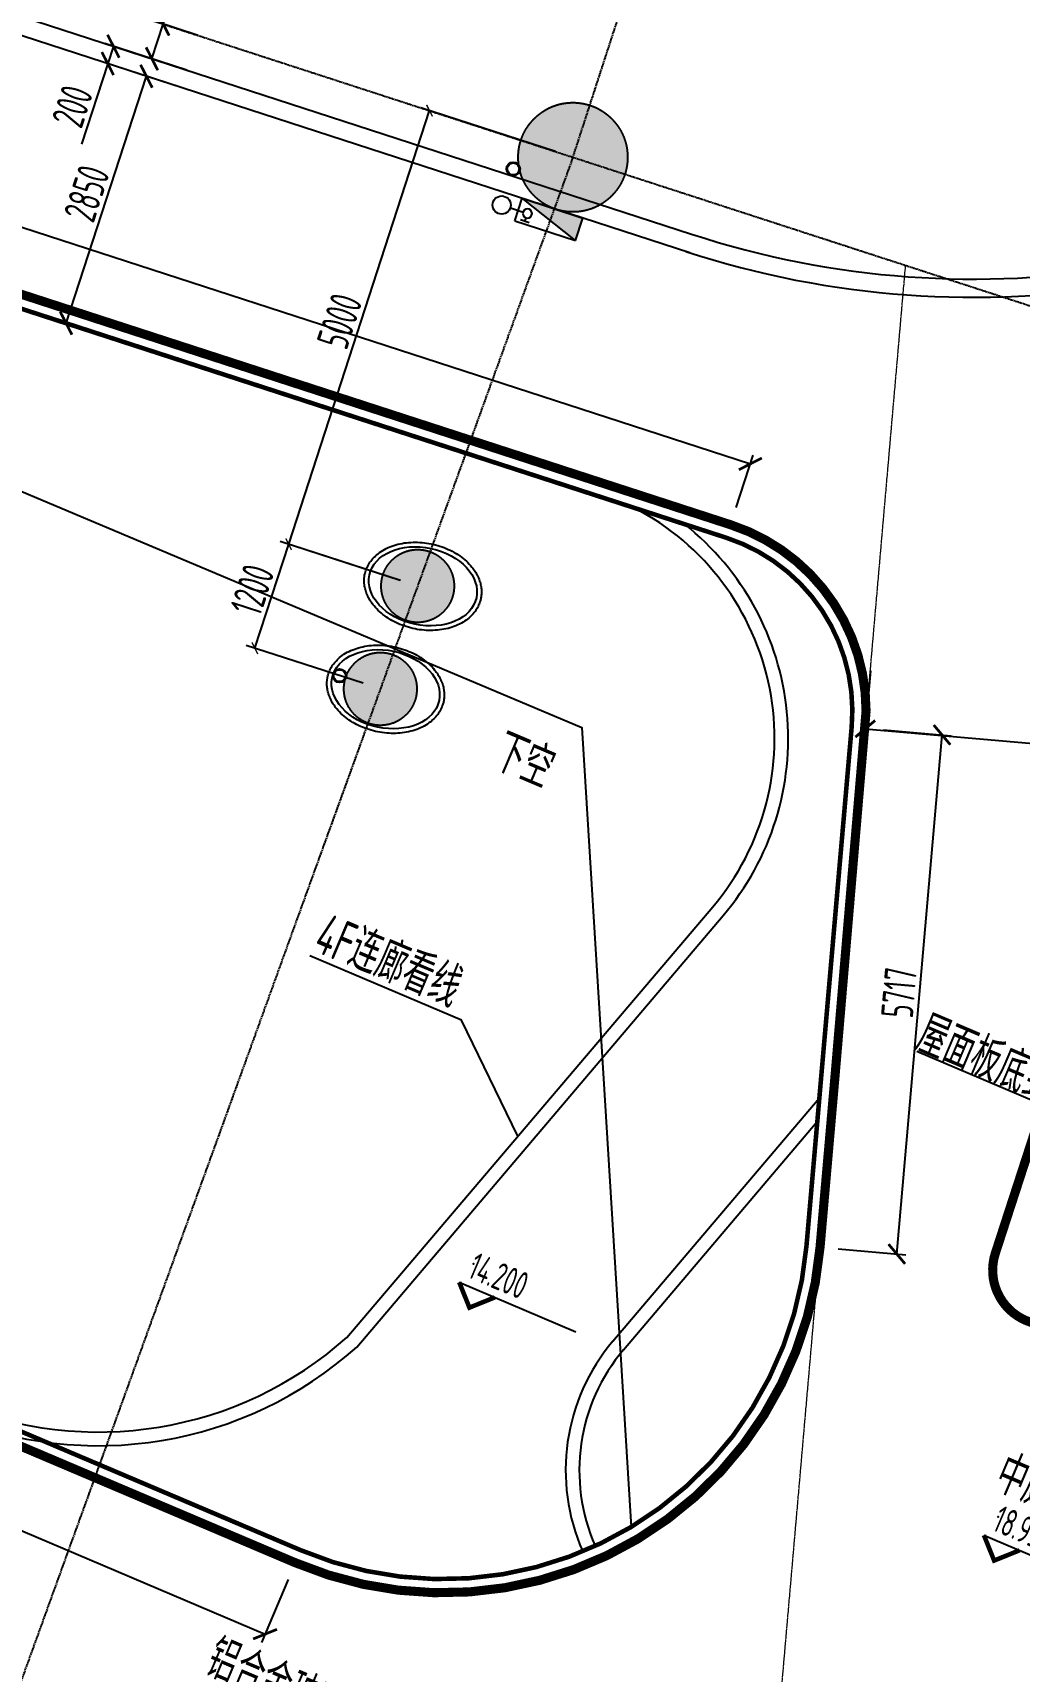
# Model space of a CAD drawing. Extents: x 11778731 to 12007717, y -6694179 to -6314888.
# Drawn here: x 11958213 to 11969034, y -6421778 to -6403804 of the extents above; entities that cross this region are included whole.
import ezdxf
from ezdxf.enums import TextEntityAlignment as Align
from ezdxf.xclip import XClip

# ---------------------------------------------------------------- set-up
doc = ezdxf.new("R2010")
doc.units = 0
doc.header["$LTSCALE"] = 10
doc.header["$MEASUREMENT"] = 0
doc.header["$XCLIPFRAME"] = 0
for name, pattern in [('A3-RG-axis-100$0$CENTER', [2, 1.25, -0.25, 0.25, -0.25]), ('A3-RI-5F$0$DASH', [0.35, 0.25, -0.1]), ('A3-RI-5F$0$DASHDOT', [1, 0.5, -0.25, 0, -0.25]), ('A3-RI-5F$0$DOTE', [2.42, 2, -0.2, 0.02, -0.2]), ('DASHED2', [0.375, 0.25, -0.125])]:
    doc.linetypes.add(name, pattern=pattern)
for name, color, linetype in [('A-CLOD', 200, 'Continuous'), ('A3-RB-5F-100$0$A-DIMS-100', 1, 'Continuous'), ('A3-RG-axis-100$0$A-DIMS-100', 1, 'Continuous'), ('A3-RG-axis-100$0$A-GRID', 1, 'A3-RG-axis-100$0$CENTER'), ('A3-RI-5F$0$0M-FIRE', 30, 'A3-RI-5F$0$DASHDOT'), ('A3-RI-5F$0$A-FLOR', 2, 'Continuous'), ('A3-RI-5F$0$A-STRS-HRAL', 80, 'Continuous'), ('A3-RI-5F$0$A-SYMB-VOID', 35, 'Continuous'), ('A3-RI-5F$0$A-WALL', 7, 'Continuous'), ('A3-RI-5F$0$A-WALL-FINI', 95, 'Continuous'), ('A3-RM-5F$0$0P-1', 191, 'Continuous'), ('A3-RM-5F$0$0P-FE-FH-P', 41, 'A3-RM-5F$0$YJdef_FE-FH_LINE_F'), ('A3-RM-5F$0$0P-FE-FH-V', 141, 'Continuous'), ('A3-RM-5F$0$0P-FE-HY', 141, 'Continuous'), ('A3-RS-1F$0$A-HATH-GRAY', 8, 'Continuous'), ('A3-RS-1F$0$A-WALL', 7, 'Continuous'), ('A3-SYMB-5F-100$0$A-SYMB', 4, 'Continuous'), ('A3-SYMB-5F-100$0$A-SYMB-AREA', 4, 'Continuous'), ('A3-SYMB-5F-100$0$A-SYMB-NAME', 4, 'Continuous'), ('A3-SYMB-5F-100$0$A-SYMB-NAME-E', 4, 'Continuous')]:
    doc.layers.add(name, color=color, linetype=linetype)
doc.layers.add('A3-RI-5F$0$AN-P1', color=1, linetype='Continuous', lineweight=5)
doc.styles.add('A3-RB-5F-100$0$XD2008', font='xd-hzs.shx', dxfattribs={"width": 0.7, "bigfont": 'xd-hztxt.shx'})
doc.styles.add('A3-RG-axis-100$0$XD2008', font='xd-hzs.shx', dxfattribs={"width": 0.7, "bigfont": 'xd-hztxt.shx'})
doc.styles.add('A3-RM-5F$0$hz1', font='hzs.shx', dxfattribs={"width": 0.75, "bigfont": 'hztxt.shx'})
doc.styles.add('A3-SYMB-5F-100$0$ECADI', font='hzs.shx', dxfattribs={"width": 0.7, "bigfont": 'hztxt.shx'})
doc.styles.add('A3-SYMB-5F-100$0$XD2008', font='hzs.shx', dxfattribs={"width": 0.7, "bigfont": 'hztxt.shx'})
doc.linetypes.add('A3-RM-5F$0$YJdef_FE-FH_LINE_F', pattern='A,4,-0.2,["F",A3-RM-5F$0$hz1,S=0.2,R=0,X=-0.1,Y=-0.1],-0.1', length=4.3)
doc.dimstyles.new('A3-RB-5F-100$0$XD100$0', dxfattribs={"dimscale": 100, "dimtxt": 3.5, "dimasz": 2, "dimexe": 1, "dimexo": 2, "dimgap": 0.5, "dimtad": 1, "dimdec": 0, "dimdsep": 46, "dimtxsty": 'A3-RB-5F-100$0$XD2008', "dimblk1": 'A3-RB-5F-100$0$_ARCHTICK', "dimblk2": 'A3-RB-5F-100$0$_ARCHTICK', "dimsah": 1, "dimcen": 2.5, "dimclrt": 4, "dimaunit": 1, "dimadec": 0, "dimazin": 0, "dimtfac": 1, "dimtdec": 0, "dimtix": 1, "dimtmove": 0, "dimatfit": 3, "dimfxl": 0, "dimtolj": 1, "dimtzin": 0, "dimarcsym": 0})
doc.dimstyles.new('A3-RG-axis-100$0$XD100$0', dxfattribs={"dimscale": 100, "dimtxt": 3.5, "dimasz": 1, "dimexe": 1, "dimexo": 2, "dimgap": 0.5, "dimtad": 1, "dimdec": 0, "dimdsep": 46, "dimtxsty": 'A3-RG-axis-100$0$XD2008', "dimblk1": 'A3-RG-axis-100$0$_ARCHTICK', "dimblk2": 'A3-RG-axis-100$0$_ARCHTICK', "dimsah": 1, "dimcen": 2.5, "dimclrt": 4, "dimaunit": 1, "dimadec": 0, "dimazin": 0, "dimtfac": 1, "dimtdec": 0, "dimtix": 1, "dimtmove": 0, "dimatfit": 3, "dimfxl": 0, "dimtolj": 1, "dimtzin": 0, "dimarcsym": 0})

# ---------------------------------------------------------------- blocks, each defined once
blk = doc.blocks.new('A3-RI-5F')
at = {"layer": 'A3-RI-5F$0$0M-FIRE', "const_width": 100}
for points in [[(11967013, -6415253), (11967354, -6411246, 0.324925), (11965868, -6409201), (11937492, -6399981, 0.61964), (11935339, -6402015), (11936340, -6405264)], [(11967013, -6415253), (11966849, -6417128, -0.509606), (11961093, -6420588), (11944118, -6413382), (11940251, -6411741, -0.221258), (11937341, -6408514), (11936340, -6405264)]]:
    blk.add_lwpolyline(points, format="xyb", dxfattribs=at)
at = {"layer": 'A3-RI-5F$0$A-FLOR', "linetype": 'A3-RI-5F$0$DASH', "const_width": 50}
blk.add_lwpolyline([(11935482, -6401971), (11937485, -6408472, 0.221145), (11940310, -6411603), (11961152, -6420450, 0.509626), (11966700, -6417115), (11967196, -6411420, 0.349186), (11965822, -6409344), (11937379, -6400103, 0.607532), (11935482, -6401971)], format="xyb", close=True, dxfattribs=at)
at = {"layer": 'A3-RI-5F$0$A-STRS-HRAL'}
for p, q in [((11937492, -6399981), (11965868, -6409201)), ((11937379, -6400103), (11965822, -6409344)), ((11966700, -6417115), (11967196, -6411420)), ((11966849, -6417128), (11967346, -6411433)), ((11940310, -6411603), (11961152, -6420450)), ((11961135, -6420606), (11940251, -6411741))]:
    blk.add_line(p, q, dxfattribs=at)
at = {"layer": 'A3-RI-5F$0$A-STRS-HRAL', "color": 8}
for p, q in [((11961658, -6418117), (11965672, -6413391)), ((11961766, -6418222), (11965787, -6413488)), ((11964577, -6418156), (11966841, -6415490)), ((11964577, -6418156), (11966841, -6415490)), ((11964692, -6418253), (11966819, -6415749)), ((11964692, -6418253), (11966819, -6415749))]:
    blk.add_line(p, q, dxfattribs=at)
for centre, radius, start, end in [((11963500, -6411546), 2850, 319.6537, 62.5764), ((11963500, -6411546), 3000, 319.6537, 51.5839), ((11958933, -6415054), 4100, 247, 311.6621), ((11966258, -6419575), 2200, 139.8199, 203.8065), ((11966258, -6419575), 2200, 139.8199, 203.8065), ((11958933, -6415054), 4250, 247, 311.8046), ((11966258, -6419575), 2050, 139.8199, 203.8239), ((11966258, -6419575), 2050, 139.8199, 203.8239)]:
    blk.add_arc(centre, radius, start, end, dxfattribs=at)
at = {"layer": 'A3-RI-5F$0$A-STRS-HRAL'}
for centre, radius, start, end in [((11965204, -6411246), 2000, 355.0184, 72.0011), ((11965204, -6411246), 2150, 355.0184, 72.0011), ((11962715, -6416768), 4150, 247, 355.0184), ((11962715, -6416768), 4000, 247, 355.0184)]:
    blk.add_arc(centre, radius, start, end, dxfattribs=at)
at = {"layer": 'A3-RI-5F$0$A-SYMB-VOID'}
blk.add_lwpolyline([(11937378, -6400103), (11964235, -6411426), (11964776, -6420196)], dxfattribs=at)
at = {"layer": 'A3-RI-5F$0$A-WALL'}
for p, q in [((11954504, -6402460), (11965439, -6406013)), ((11954252, -6402588), (11965419, -6406216))]:
    blk.add_line(p, q, dxfattribs=at)
for radius, start in [(9950, 251.8742), (10150, 251.8755)]:
    blk.add_arc((11968534, -6396556), radius, start, 307.44, dxfattribs=at)
at = {"layer": 'A3-RI-5F$0$A-WALL-FINI'}
for centre in [(11962492, -6409876), (11962083, -6411005)]:
    blk.add_ellipse(centre, major_axis=(587, -125), ratio=0.708333, dxfattribs=at)
for points in [[(11963128, -6410012), (11963130, -6410000), (11963132, -6409987), (11963135, -6409957), (11963136, -6409939), (11963134, -6409904), (11963132, -6409886), (11963125, -6409850), (11963121, -6409833), (11963109, -6409798), (11963102, -6409780), (11963085, -6409746), (11963076, -6409730), (11963055, -6409697), (11963043, -6409681), (11963012, -6409643), (11962992, -6409621), (11962947, -6409580), (11962923, -6409560), (11962871, -6409524), (11962844, -6409508), (11962786, -6409477), (11962756, -6409464), (11962695, -6409440), (11962663, -6409430), (11962598, -6409413), (11962566, -6409406), (11962500, -6409397), (11962467, -6409394), (11962401, -6409392), (11962368, -6409393), (11962304, -6409398), (11962272, -6409403), (11962211, -6409416), (11962181, -6409425), (11962124, -6409445), (11962097, -6409458), (11962046, -6409485), (11962022, -6409501), (11961983, -6409532), (11961967, -6409547), (11961937, -6409579), (11961923, -6409595), (11961899, -6409630), (11961889, -6409649), (11961873, -6409684), (11961867, -6409700), (11961857, -6409734), (11961854, -6409751), (11961849, -6409786), (11961848, -6409803), (11961849, -6409838), (11961850, -6409856), (11961856, -6409891), (11961860, -6409909), (11961871, -6409943), (11961877, -6409961), (11961892, -6409994), (11961901, -6410011), (11961921, -6410044), (11961932, -6410060), (11961961, -6410098), (11961981, -6410120), (11962024, -6410162), (11962048, -6410182), (11962098, -6410219), (11962125, -6410236), (11962181, -6410267), (11962210, -6410281), (11962271, -6410306), (11962302, -6410317), (11962366, -6410335), (11962398, -6410343), (11962464, -6410354), (11962497, -6410358), (11962562, -6410361), (11962595, -6410361), (11962660, -6410357), (11962691, -6410353), (11962753, -6410342), (11962783, -6410334), (11962841, -6410315), (11962869, -6410304), (11962921, -6410278), (11962945, -6410263), (11962987, -6410233), (11963004, -6410218), (11963036, -6410187), (11963051, -6410170), (11963077, -6410134), (11963089, -6410116), (11963106, -6410081), (11963113, -6410064), (11963122, -6410036), (11963125, -6410024), (11963128, -6410012)], [(11962719, -6411141), (11962721, -6411129), (11962723, -6411116), (11962726, -6411086), (11962727, -6411068), (11962725, -6411033), (11962723, -6411015), (11962716, -6410979), (11962712, -6410962), (11962700, -6410927), (11962693, -6410909), (11962676, -6410875), (11962667, -6410859), (11962646, -6410826), (11962634, -6410810), (11962603, -6410772), (11962583, -6410750), (11962538, -6410709), (11962514, -6410689), (11962462, -6410653), (11962435, -6410637), (11962377, -6410606), (11962347, -6410593), (11962286, -6410569), (11962254, -6410559), (11962190, -6410542), (11962157, -6410535), (11962091, -6410526), (11962058, -6410523), (11961992, -6410521), (11961959, -6410522), (11961895, -6410527), (11961863, -6410532), (11961802, -6410545), (11961772, -6410554), (11961716, -6410574), (11961688, -6410586), (11961637, -6410614), (11961613, -6410630), (11961574, -6410661), (11961558, -6410676), (11961528, -6410708), (11961514, -6410724), (11961491, -6410759), (11961480, -6410778), (11961464, -6410813), (11961458, -6410829), (11961448, -6410863), (11961445, -6410880), (11961440, -6410915), (11961439, -6410932), (11961440, -6410967), (11961442, -6410985), (11961447, -6411020), (11961451, -6411038), (11961462, -6411072), (11961468, -6411090), (11961484, -6411123), (11961492, -6411140), (11961512, -6411173), (11961523, -6411189), (11961552, -6411227), (11961572, -6411249), (11961615, -6411291), (11961639, -6411311), (11961689, -6411348), (11961716, -6411365), (11961772, -6411396), (11961801, -6411410), (11961862, -6411435), (11961893, -6411446), (11961957, -6411464), (11961989, -6411472), (11962055, -6411483), (11962088, -6411486), (11962154, -6411490), (11962186, -6411490), (11962251, -6411486), (11962282, -6411482), (11962344, -6411471), (11962374, -6411463), (11962432, -6411444), (11962460, -6411433), (11962512, -6411407), (11962536, -6411392), (11962578, -6411362), (11962595, -6411347), (11962628, -6411315), (11962642, -6411299), (11962668, -6411263), (11962680, -6411245), (11962697, -6411210), (11962704, -6411193), (11962713, -6411165), (11962716, -6411153), (11962719, -6411141)]]:
    blk.add_open_spline(points, degree=3, knots=[0, 0, 0, 0, 0.076523, 0.076523, 0.183626, 0.183626, 0.290729, 0.290729, 0.397831, 0.397831, 0.504934, 0.504934, 0.612037, 0.612037, 0.719139, 0.719139, 0.87668, 0.87668, 1.03422, 1.03422, 1.191761, 1.191761, 1.349301, 1.349301, 1.506841, 1.506841, 1.664382, 1.664382, 1.821922, 1.821922, 1.979462, 1.979462, 2.137003, 2.137003, 2.294543, 2.294543, 2.452083, 2.452083, 2.609624, 2.609624, 2.73537, 2.73537, 2.861116, 2.861116, 2.986863, 2.986863, 3.092591, 3.092591, 3.198319, 3.198319, 3.304047, 3.304047, 3.409776, 3.409776, 3.515504, 3.515504, 3.621232, 3.621232, 3.72696, 3.72696, 3.832689, 3.832689, 3.989552, 3.989552, 4.146415, 4.146415, 4.303278, 4.303278, 4.460141, 4.460141, 4.617004, 4.617004, 4.773867, 4.773867, 4.93073, 4.93073, 5.087593, 5.087593, 5.244456, 5.244456, 5.401319, 5.401319, 5.558182, 5.558182, 5.715045, 5.715045, 5.84446, 5.84446, 5.973874, 5.973874, 6.103289, 6.103289, 6.20947, 6.20947, 6.283185, 6.283185, 6.283185, 6.283185], dxfattribs=at)
at = {"layer": 'A3-RI-5F$0$AN-P1', "linetype": 'A3-RI-5F$0$DOTE'}
blk.add_line((11966052, -6426277), (11967788, -6406355), dxfattribs=at)
blk = doc.blocks.new('A3-RG-axis-100$0$_ARCHTICK')
at = {"color": 0, "linetype": 'ByBlock', "const_width": 0.15}
blk.add_lwpolyline([(-0.5, -0.5), (0.5, 0.5)], dxfattribs=at)
blk = doc.blocks.new('*D277')
at = {"layer": 'A3-RG-axis-100$0$A-DIMS-100', "color": 0, "lineweight": -2}
for p, q in [((11960649, -6410555), (11961020, -6409414)), ((11962244, -6409811), (11960925, -6409383)), ((11961836, -6410940), (11960554, -6410524))]:
    blk.add_line(p, q, dxfattribs=at)
at = {"layer": 'Defpoints', "color": 0}
for p in [(11961020, -6409414), (11962435, -6409873), (11962026, -6411002)]:
    blk.add_point(p, dxfattribs=at)
at = {"layer": 'A3-RG-axis-100$0$A-DIMS-100', "color": 0, "lineweight": -2, "xscale": 100, "yscale": 100, "zscale": 100}
for p, rotation in [((11961020, -6409414), 71.99991611662878), ((11960649, -6410555), 251.9999161166288)]:
    blk.add_blockref('A3-RG-axis-100$0$_ARCHTICK', p, dxfattribs=dict(at, rotation=rotation))
at = {"layer": 'A3-RG-axis-100$0$A-DIMS-100', "color": 4, "insert": (11960621, -6409915), "char_height": 350, "attachment_point": 5, "rotation": 71.9999, "style": 'A3-RG-axis-100$0$XD2008'}
blk.add_mtext('\\A1;1200', dxfattribs=at)
blk = doc.blocks.new('*D278')
at = {"layer": 'A3-RG-axis-100$0$A-DIMS-100', "color": 0, "lineweight": -2}
for p, q in [((11961020, -6409414), (11962565, -6404658)), ((11963948, -6405108), (11962470, -6404627)), ((11962245, -6409812), (11960925, -6409383))]:
    blk.add_line(p, q, dxfattribs=at)
at = {"layer": 'Defpoints', "color": 0}
for p in [(11962565, -6404658), (11964138, -6405170), (11962435, -6409873)]:
    blk.add_point(p, dxfattribs=at)
at = {"layer": 'A3-RG-axis-100$0$A-DIMS-100', "color": 0, "lineweight": -2, "xscale": 100, "yscale": 100, "zscale": 100}
for p, rotation in [((11962565, -6404658), 71.99991611662878), ((11961020, -6409414), 251.9999161166288)]:
    blk.add_blockref('A3-RG-axis-100$0$_ARCHTICK', p, dxfattribs=dict(at, rotation=rotation))
at = {"layer": 'A3-RG-axis-100$0$A-DIMS-100', "color": 4, "insert": (11961578, -6406967), "char_height": 350, "attachment_point": 5, "rotation": 71.9999, "style": 'A3-RG-axis-100$0$XD2008'}
blk.add_mtext('\\A1;5000', dxfattribs=at)
blk = doc.blocks.new('A3-SYMB-5F-100$0$ECADI-TAG-HGHT（国标）')
at = {"layer": '', "color": 1}
blk.add_line((-2.12, 2.12), (11.77, 2.12), dxfattribs=at)
at = {"color": 1, "const_width": 0.5}
blk.add_lwpolyline([(-2.12, 2.12), (0, 0), (2.12, 2.12)], dxfattribs=at)
at = {"color": 1}
blk.add_point((-1.48, 4.6), dxfattribs=at)
at = {"style": 'A3-SYMB-5F-100$0$XD2008', "width": 0.7}
blk.add_attdef('FL', text='', height=3, dxfattribs=at).set_placement((-2.69, 2.97), align=Align.RIGHT)
for tag, p in [('F.F.L.', (2.28, 2.97)), ('T.O.S.', (2.28, -1.1))]:
    blk.add_attdef(tag, p, '', height=3, dxfattribs=at)
blk = doc.blocks.new('A3-SYMB-5F-100$0$ECADI-TAG-ROOM')
at = {"layer": 'A3-SYMB-5F-100$0$A-SYMB-AREA', "style": 'A3-SYMB-5F-100$0$ECADI', "width": 0.7}
blk.add_attdef('340M2', text='', height=2.5, dxfattribs=at).set_placement((7.17, -1.75), align=Align.MIDDLE_LEFT)
at = {"layer": 'A3-SYMB-5F-100$0$A-SYMB-NAME', "style": 'A3-SYMB-5F-100$0$ECADI', "width": 0.7}
blk.add_attdef('CHINESENAME', (-5.13, 0.09), '', height=4.5, dxfattribs=at)
at = {"layer": 'A3-SYMB-5F-100$0$A-SYMB-NAME-E', "style": 'A3-SYMB-5F-100$0$ECADI', "width": 0.7}
for tag, p in [('ENGLISHHIGH', (-5.13, 8.04)), ('ENGLISHLOW', (-5.13, 4.84))]:
    blk.add_attdef(tag, p, '', height=2.5, dxfattribs=at)
blk = doc.blocks.new('A3-SYMB-5F-100')
at = {"layer": 'A3-SYMB-5F-100$0$A-SYMB'}
for points in [[(11963534, -6415908), (11962917, -6414636), (11961252, -6413929)], [(11972908, -6416284), (11971637, -6416563), (11967910, -6414981)]]:
    blk.add_lwpolyline(points, dxfattribs=at)
ref = blk.add_blockref('A3-SYMB-5F-100$0$ECADI-TAG-ROOM', (11963698, -6412077), dxfattribs=dict(at, xscale=99.99999999989046, yscale=100.0000000001164, rotation=337))
ref.add_attrib('CHINESENAME', '下空', (11963229, -6411868), dxfattribs={"height": 450, "rotation": 337, "style": 'A3-SYMB-5F-100$0$ECADI', "width": 0.7})
ref = blk.add_blockref('A3-SYMB-5F-100$0$ECADI-TAG-ROOM', (11961740, -6414077), dxfattribs=dict(at, xscale=99.99999999989046, yscale=100.0000000001164, rotation=337))
ref.add_attrib('CHINESENAME', '4F连廊看线', (11961272, -6413869), dxfattribs={"height": 450, "rotation": 337, "style": 'A3-SYMB-5F-100$0$ECADI', "width": 0.7})
ref = blk.add_blockref('A3-SYMB-5F-100$0$ECADI-TAG-ROOM', (11968938, -6415359), dxfattribs=dict(at, xscale=99.99999999989046, yscale=100.0000000001164, rotation=337.0000000001537))
ref.add_attrib('CHINESENAME', '屋面板底到本层板底档烟垂壁', (11967863, -6414961), dxfattribs={"height": 450, "rotation": 337, "style": 'A3-SYMB-5F-100$0$ECADI', "width": 0.7})
ref = blk.add_blockref('A3-SYMB-5F-100$0$ECADI-TAG-HGHT（国标）', (11963003, -6417789), dxfattribs=dict(at, xscale=99.99999999999999, yscale=99.99999999999999, zscale=99.99999999999997, rotation=337))
ref.add_attrib('F.F.L.', '14.200', (11962969, -6417452), dxfattribs={"layer": '0', "height": 300, "rotation": 337, "style": 'A3-SYMB-5F-100$0$XD2008', "width": 0.7})
ref = blk.add_blockref('A3-SYMB-5F-100$0$ECADI-TAG-ROOM', (11971471, -6420890), dxfattribs=dict(at, xscale=-99.99999999989046, yscale=100.0000000001164, rotation=337.0000000003391))
ref.add_attrib('CHINESENAME', '中庭回廊', (11968730, -6419785), dxfattribs={"height": 450, "rotation": 337, "style": 'A3-SYMB-5F-100$0$ECADI', "width": 0.7})
ref = blk.add_blockref('A3-SYMB-5F-100$0$ECADI-TAG-HGHT（国标）', (11968759, -6420564), dxfattribs=dict(at, xscale=99.99999999999999, yscale=99.99999999999999, zscale=99.99999999999997, rotation=337))
ref.add_attrib('F.F.L.', '18.950', (11968724, -6420227), dxfattribs={"layer": '0', "height": 300, "rotation": 337, "style": 'A3-SYMB-5F-100$0$XD2008', "width": 0.7})
ref = blk.add_blockref('A3-SYMB-5F-100$0$ECADI-TAG-ROOM', (11960542, -6422017), dxfattribs=dict(at, xscale=99.99999999989046, yscale=100.0000000001164, rotation=337))
ref.add_attrib('CHINESENAME', '铝合金玻璃隔断，由二次装修设计', (11960074, -6421809), dxfattribs={"height": 450, "rotation": 337, "style": 'A3-SYMB-5F-100$0$ECADI', "width": 0.7})
blk = doc.blocks.new('A3-RS-1F')
at = {"layer": 'A3-RS-1F$0$A-HATH-GRAY'}
h = blk.add_hatch(color=256, dxfattribs=at)
edge = h.paths.add_edge_path()
edge.add_arc((11964138, -6405170), 600, 0, 360)
h = blk.add_hatch(color=256, dxfattribs=at)
edge = h.paths.add_edge_path()
edge.add_arc((11962435, -6409873), 400, 0, 360)
h = blk.add_hatch(color=256, dxfattribs=at)
edge = h.paths.add_edge_path()
edge.add_arc((11962026, -6411002), 400, 0, 360)
at = {"layer": 'A3-RS-1F$0$A-WALL'}
for centre, radius in [((11964138, -6405170), 600), ((11962435, -6409873), 400), ((11962026, -6411002), 400)]:
    blk.add_circle(centre, radius, dxfattribs=at)
blk = doc.blocks.new('A3-RB-5F-100$0$_ARCHTICK')
at = {"color": 0, "linetype": 'ByBlock', "const_width": 0.15}
blk.add_lwpolyline([(-0.5, -0.5), (0.5, 0.5)], dxfattribs=at)
blk = doc.blocks.new('*D969')
at = {"layer": 'A3-RB-5F-100$0$A-DIMS-100', "color": 0, "lineweight": -2}
for p, q in [((11959644, -6403709), (11959931, -6402825)), ((11959520, -6404090), (11959644, -6403709)), ((11960028, -6403834), (11959549, -6403678)), ((11959904, -6404214), (11959425, -6404059))]:
    blk.add_line(p, q, dxfattribs=at)
at = {"layer": 'Defpoints', "color": 0}
for p in [(11959644, -6403709), (11960218, -6403896), (11960094, -6404276)]:
    blk.add_point(p, dxfattribs=at)
at = {"layer": 'A3-RB-5F-100$0$A-DIMS-100', "color": 0, "lineweight": -2, "xscale": 200, "yscale": 200, "zscale": 200}
for p, rotation in [((11959644, -6403709), 71.99999999987462), ((11959520, -6404090), 251.9999999998746)]:
    blk.add_blockref('A3-RB-5F-100$0$_ARCHTICK', p, dxfattribs=dict(at, rotation=rotation))
at = {"layer": 'A3-RB-5F-100$0$A-DIMS-100', "color": 4, "insert": (11959605, -6403102), "char_height": 350, "attachment_point": 5, "rotation": 72, "style": 'A3-RB-5F-100$0$XD2008'}
blk.add_mtext('\\A1;400', dxfattribs=at)
blk = doc.blocks.new('*D975')
at = {"layer": 'A3-RB-5F-100$0$A-DIMS-100', "color": 0, "lineweight": -2}
for p, q in [((11958578, -6406990), (11959459, -6404280)), ((11959842, -6404405), (11959364, -6404249)), ((11958962, -6407115), (11958483, -6406960))]:
    blk.add_line(p, q, dxfattribs=at)
at = {"layer": 'Defpoints', "color": 0}
for p in [(11959459, -6404280), (11960033, -6404466), (11959152, -6407177)]:
    blk.add_point(p, dxfattribs=at)
at = {"layer": 'A3-RB-5F-100$0$A-DIMS-100', "color": 0, "lineweight": -2, "xscale": 200, "yscale": 200, "zscale": 200}
for p, rotation in [((11959459, -6404280), 71.99999999984313), ((11958578, -6406990), 251.9999999998431)]:
    blk.add_blockref('A3-RB-5F-100$0$_ARCHTICK', p, dxfattribs=dict(at, rotation=rotation))
at = {"layer": 'A3-RB-5F-100$0$A-DIMS-100', "color": 4, "insert": (11958804, -6405566), "char_height": 350, "attachment_point": 5, "rotation": 72, "style": 'A3-RB-5F-100$0$XD2008'}
blk.add_mtext('\\A1;2850', dxfattribs=at)
blk = doc.blocks.new('*D976')
at = {"layer": 'A3-RB-5F-100$0$A-DIMS-100', "color": 0, "lineweight": -2}
for p, q in [((11959904, -6404214), (11959002, -6403921)), ((11959097, -6403952), (11959035, -6404142)), ((11959035, -6404142), (11958748, -6405027)), ((11959842, -6404405), (11958940, -6404112))]:
    blk.add_line(p, q, dxfattribs=at)
at = {"layer": 'Defpoints', "color": 0}
for p in [(11959097, -6403952), (11960094, -6404276), (11960033, -6404466)]:
    blk.add_point(p, dxfattribs=at)
at = {"layer": 'A3-RB-5F-100$0$A-DIMS-100', "color": 0, "lineweight": -2, "xscale": 200, "yscale": 200, "zscale": 200}
for p, rotation in [((11959097, -6403952), 71.99999999987462), ((11959035, -6404142), 251.9999999998746)]:
    blk.add_blockref('A3-RB-5F-100$0$_ARCHTICK', p, dxfattribs=dict(at, rotation=rotation))
at = {"layer": 'A3-RB-5F-100$0$A-DIMS-100', "color": 4, "insert": (11958647, -6404610), "char_height": 350, "attachment_point": 5, "rotation": 72, "style": 'A3-RB-5F-100$0$XD2008'}
blk.add_mtext('\\A1;200', dxfattribs=at)
blk = doc.blocks.new('*D586')
at = {"layer": 'A3-RB-5F-100$0$A-DIMS-100', "color": 0, "lineweight": -2}
for p, q in [((11937553, -6399793), (11937740, -6399219)), ((11937709, -6399314), (11966085, -6408533)), ((11965930, -6409011), (11966116, -6408438))]:
    blk.add_line(p, q, dxfattribs=at)
at = {"layer": 'Defpoints', "color": 0}
for p in [(11937491, -6399983), (11966085, -6408533), (11965868, -6409201)]:
    blk.add_point(p, dxfattribs=at)
at = {"layer": 'A3-RB-5F-100$0$A-DIMS-100', "color": 0, "lineweight": -2, "xscale": 200, "yscale": 200, "zscale": 200}
for p, rotation in [((11937709, -6399314), 162.0028284172369), ((11966085, -6408533), 342.002828417237)]:
    blk.add_blockref('A3-RB-5F-100$0$_ARCHTICK', p, dxfattribs=dict(at, rotation=rotation))
at = {"layer": 'A3-RB-5F-100$0$A-DIMS-100', "color": 4, "insert": (11953678, -6404266), "char_height": 350, "attachment_point": 5, "rotation": 342.0028, "style": 'A3-RB-5F-100$0$XD2008'}
blk.add_mtext('\\A1;29837', dxfattribs=at)
blk = doc.blocks.new('*D595')
at = {"layer": 'A3-RB-5F-100$0$A-DIMS-100', "color": 0, "lineweight": -2}
for p, q in [((11967545, -6411450), (11968287, -6411515)), ((11967691, -6417201), (11968187, -6411506)), ((11967048, -6417145), (11967790, -6417210))]:
    blk.add_line(p, q, dxfattribs=at)
at = {"layer": 'Defpoints', "color": 0}
for p in [(11967346, -6411433), (11968187, -6411506), (11966849, -6417128)]:
    blk.add_point(p, dxfattribs=at)
at = {"layer": 'A3-RB-5F-100$0$A-DIMS-100', "color": 0, "lineweight": -2, "xscale": 200, "yscale": 200, "zscale": 200}
for p, rotation in [((11968187, -6411506), 85.01769395789167), ((11967691, -6417201), 265.0176939578917)]:
    blk.add_blockref('A3-RB-5F-100$0$_ARCHTICK', p, dxfattribs=dict(at, rotation=rotation))
at = {"layer": 'A3-RB-5F-100$0$A-DIMS-100', "color": 4, "insert": (11967715, -6414334), "char_height": 350, "attachment_point": 5, "rotation": 85.0177, "style": 'A3-RB-5F-100$0$XD2008'}
blk.add_mtext('\\A1;5717', dxfattribs=at)
blk = doc.blocks.new('*D596')
at = {"layer": 'A3-RB-5F-100$0$A-DIMS-100', "color": 0, "lineweight": -2}
for p, q in [((11940173, -6411925), (11939879, -6412616)), ((11939918, -6412524), (11960761, -6421371)), ((11961015, -6420772), (11960722, -6421463))]:
    blk.add_line(p, q, dxfattribs=at)
at = {"layer": 'Defpoints', "color": 0}
for p in [(11940251, -6411741), (11961093, -6420588), (11960761, -6421371)]:
    blk.add_point(p, dxfattribs=at)
at = {"layer": 'A3-RB-5F-100$0$A-DIMS-100', "color": 0, "lineweight": -2, "xscale": 200, "yscale": 200, "zscale": 200}
for p, rotation in [((11939918, -6412524), 156.9999999998932), ((11960761, -6421371), 336.9999999998932)]:
    blk.add_blockref('A3-RB-5F-100$0$_ARCHTICK', p, dxfattribs=dict(at, rotation=rotation))
at = {"layer": 'A3-RB-5F-100$0$A-DIMS-100', "color": 4, "insert": (11950427, -6416741), "char_height": 350, "attachment_point": 5, "rotation": 337, "style": 'A3-RB-5F-100$0$XD2008'}
blk.add_mtext('\\A1;22642', dxfattribs=at)
blk = doc.blocks.new('*D324')
at = {"layer": 'A3-RB-5F-100$0$A-DIMS-100', "color": 0, "lineweight": -2}
for p, q in [((11967401, -6410803), (11967336, -6411538)), ((11972968, -6411288), (11972904, -6412024)), ((11967345, -6411439), (11972912, -6411924))]:
    blk.add_line(p, q, dxfattribs=at)
at = {"layer": 'Defpoints', "color": 0}
for p in [(11967418, -6410603), (11972985, -6411089), (11972912, -6411924)]:
    blk.add_point(p, dxfattribs=at)
at = {"layer": 'A3-RB-5F-100$0$A-DIMS-100', "color": 0, "lineweight": -2, "xscale": 200, "yscale": 200, "zscale": 200}
for p, rotation in [((11967345, -6411439), 175.0183534631041), ((11972912, -6411924), 355.0183534631041)]:
    blk.add_blockref('A3-RB-5F-100$0$_ARCHTICK', p, dxfattribs=dict(at, rotation=rotation))
at = {"layer": 'A3-RB-5F-100$0$A-DIMS-100', "color": 4, "insert": (11970148, -6411457), "char_height": 350, "attachment_point": 5, "rotation": 355.0184, "style": 'A3-RB-5F-100$0$XD2008'}
blk.add_mtext('\\A1;5588', dxfattribs=at)
blk = doc.blocks.new('A3-RM-5F$0$A$C6F954C98')
at = {"extrusion": (0, 0, -1)}
blk.add_hatch(color=256, dxfattribs=at).paths.add_polyline_path([(-260, 700), (0, 0), (0, 700)])
for p, q in [((260, 700), (0, 700)), ((0, 0), (0, 700)), ((260, 700), (0, 0)), ((260, 0), (260, 700)), ((260, 0), (0, 0)), ((231, 106, 0), (191, 106, 0)), ((231, 156, 0), (231, 56, 0))]:
    blk.add_line(p, q, dxfattribs=at)
blk.add_circle((-141, 106, 0), 50, dxfattribs=at)
blk = doc.blocks.new('A3-RM-5F$0$DFA')
at = {"layer": 'A3-RM-5F$0$0P-FE-FH-V'}
for radius in [75, 65]:
    blk.add_circle((0, 0), radius, dxfattribs=at)
blk = doc.blocks.new('A3-RM-5F')
at = {"layer": 'A3-RM-5F$0$0P-FE-FH-P'}
blk.add_line((11963452, -6405725, 0), (11963592, -6405771, 0), dxfattribs=at)
at = {"layer": 'A3-RM-5F$0$0P-FE-FH-V'}
blk.add_circle((11963357, -6405694, 0), 100, dxfattribs=at)
at = {"layer": 'A3-RM-5F$0$0P-1'}
blk.add_blockref('A3-RM-5F$0$DFA', (11963483, -6405297), dxfattribs=at)
at = {"layer": 'A3-RM-5F$0$0P-FE-FH-V'}
blk.add_blockref('A3-RM-5F$0$DFA', (11961578, -6410857), dxfattribs=at)
blk.add_blockref('A3-RM-5F$0$DFA', (11961578, -6410857), dxfattribs=at)
blk.add_blockref('A3-RM-5F$0$DFA', (11961578, -6410857), dxfattribs=at)
at = {"layer": 'A3-RM-5F$0$0P-FE-HY', "rotation": 251.9999999998518}
blk.add_blockref('A3-RM-5F$0$A$C6F954C98', (11963582, -6405620), dxfattribs=at)
blk = doc.blocks.new('A3-RG-axis-100')
at = {"layer": 'A3-RG-axis-100$0$A-GRID'}
for p, q in [((11964138.4, -6405169.6), (11970872.8, -6384443.3)), ((11907916.9, -6386902.1), (12002104.9, -6417505.7)), ((11964138.4, -6405169.6), (11957767.1, -6422760.8))]:
    blk.add_line(p, q, dxfattribs=at)
at = {"layer": 'A3-RG-axis-100$0$A-DIMS-100'}
for base, p1, p2, picture, middle in [((11962565, -6404658.4), (11962434.7, -6409873.4), (11964138.4, -6405169.6), '*D278', (11961578.5, -6406966.5)), ((11961019.9, -6409413.6), (11962025.8, -6411002.3), (11962434.7, -6409873.3), '*D277', (11960620.5, -6409914.7))]:
    dim = blk.add_linear_dim(base=base, p1=p1, p2=p2, angle=71.99992, dimstyle='A3-RG-axis-100$0$XD100$0', override={"dimasz": 1}, dxfattribs=at)
    dim.commit()
    dim.dimension.update_dxf_attribs({"geometry": picture, "text_midpoint": middle})
blk = doc.blocks.new('A3-RB-5F-100')
at = {"layer": 'A3-RB-5F-100$0$A-DIMS-100'}
for base, p1, p2, angle, picture, middle in [((11966085.3, -6408532.9), (11937491.5, -6399982.9), (11965868.2, -6409201.5), 342.00283, '*D586', (11953608.2, -6404479.5)), ((11959644.1, -6403709.3), (11960094.4, -6404276.2), (11960218, -6403895.8), 72, '*D969', (11959818.7, -6403172)), ((11959097.3, -6403952.2), (11960032.6, -6404466.4), (11960094.4, -6404276.2), 72, '*D976', (11958860.9, -6404679.8))]:
    dim = blk.add_linear_dim(base=base, p1=p1, p2=p2, angle=angle, dimstyle='A3-RB-5F-100$0$XD100$0', dxfattribs=at)
    dim.commit()
    dim.dimension.update_dxf_attribs({"geometry": picture, "text_midpoint": middle, "dimtype": 129})
for p1, p2, distance, picture, middle in [((11959151.9, -6407176.9), (11960032.6, -6404466.4), 603.5, '*D975', (11958804.4, -6405565.7)), ((11967417.9, -6410603.4), (11972985.2, -6411088.7), -838.3, '*D324', (11970148.3, -6411457.1)), ((11966849.2, -6417128), (11967345.7, -6411432.9), -844.7, '*D595', (11967714.8, -6414334.3)), ((11940250.9, -6411740.7), (11961093.4, -6420587.8), -851.3, '*D596', (11950427.4, -6416740.8))]:
    dim = blk.add_aligned_dim(p1=p1, p2=p2, distance=distance, dimstyle='A3-RB-5F-100$0$XD100$0', dxfattribs=at)
    dim.commit()
    dim.dimension.update_dxf_attribs({"geometry": picture, "text_midpoint": middle})

msp = doc.modelspace()

# ---------------------------------------------------------------- linework, layer by layer
at = {"layer": 'A-CLOD', "linetype": 'DASHED2', "const_width": 100}
msp.add_lwpolyline([(11972950, -6406278), (11980711, -6408799, -0.414214), (11981096, -6409556), (11977675, -6420086, -0.414214), (11976919, -6420471), (11969158, -6417949, -0.414214), (11968772, -6417193), (11972194, -6406663, -0.414214)], format="xyb", close=True, dxfattribs=at)

# ---------------------------------------------------------------- block references
for name in ['A3-RI-5F', 'A3-RB-5F-100', 'A3-RG-axis-100', 'A3-SYMB-5F-100', 'A3-RM-5F']:
    msp.add_blockref(name, (0, 0))
ref = msp.add_blockref('A3-RS-1F', (0, 0))
XClip(ref).set_block_clipping_path([(11889357.2540208902, -6419160.0659107883), (11910185.3192560691, -6426457.2118252832), (11927068.6119189896, -6433453.578039011), (11979134.5699833296, -6452657.9184868541), (12009188.7333128508, -6389730.3223040896), (11892617.6820170097, -6360484.8154213969), (11881387.5678784791, -6407421.677106794)])

doc.saveas('drawing.dxf')
